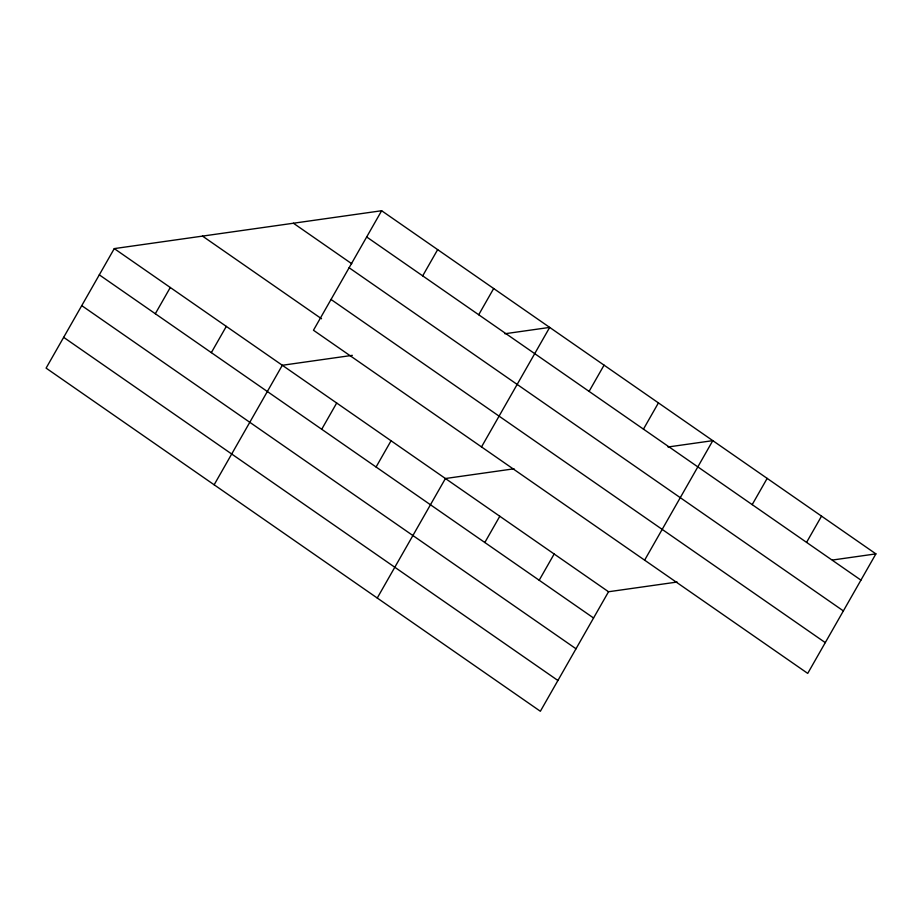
<?xml version="1.0" encoding="UTF-8"?>
<svg xmlns="http://www.w3.org/2000/svg" width="922" height="922" viewBox="0 0 922 922"><rect width="100%" height="100%" fill="white"/><g stroke="black" fill="none" stroke-linecap="round" stroke-linejoin="round"><path stroke-width="1.38" d="M381.639 210.735L313.468 330.249L807.73 673.394L875.9 553.88L381.639 210.735L114.27 248.606L46.1 368.12L540.361 711.265L608.532 591.751L677.151 582.036M155.322 313.734L170.282 287.491M211.334 352.63L226.305 326.388M214.146 484.788L282.316 365.273L352.342 355.35M321.72 429.26L336.691 403.018M422.691 275.862L437.662 249.62M376.084 467.005L391.055 440.762M478.702 314.759L493.673 288.517M377.248 598.032L445.418 478.518L514.05 468.791M481.515 446.916L549.685 327.402L504.876 333.752M484.822 542.505L499.793 516.262M589.089 391.389L604.06 365.147M539.186 580.249L554.157 554.007M643.452 429.145L658.423 402.902M644.628 560.161L712.798 440.647L667.977 446.997M752.191 504.634L767.162 478.391M806.566 542.378L821.537 516.136M832.485 560.034L875.9 553.88M366.679 236.977L860.929 580.122M293.415 223.228L351.755 263.738M349.115 267.749L843.376 610.906M331.033 299.466L825.282 642.622M202.506 236.101L321.536 318.747M114.27 248.606L608.532 591.751M99.299 274.848L593.561 617.994M81.747 305.62L576.008 648.777M63.653 337.337L557.914 680.494"/></g></svg>
